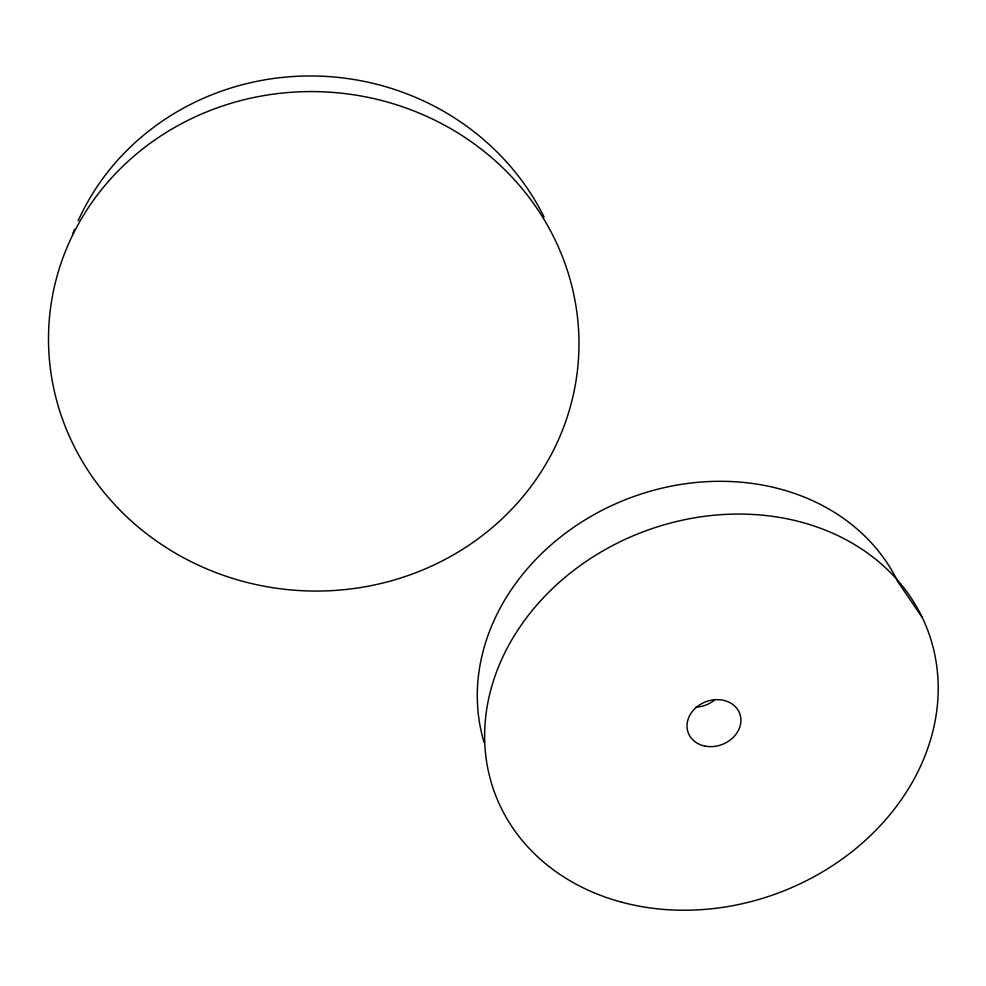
<?xml version="1.0" encoding="UTF-8"?>
<svg xmlns="http://www.w3.org/2000/svg" width="986" height="986" viewBox="0 0 986 986"><rect width="100%" height="100%" fill="white"/><g stroke="black" fill="none" stroke-linecap="round" stroke-linejoin="round"><path stroke-width="1.48" d="M922.132 617.298L897.95 581.9A222.466 187.833 -21 0 0 627.219 498.978A222.466 187.833 -21 0 0 484.163 742.68M714.702 699.912A26.437 22.296 -20.9 0 1 695.906 707.048M72.841 233.608A255.497 241.767 5.9 0 1 74.529 229.294M78.177 220.753A255.497 241.767 5.9 0 1 308.174 75.971A255.497 241.767 5.9 0 1 544.087 217.068M704.559 745.995A27.485 22.875 -20.7 0 0 740.535 716.44A27.485 22.875 -20.7 0 0 696.782 706.974A27.485 22.875 -20.7 0 0 704.559 745.995M118.024 508.147A265.32 249.643 4.4 0 0 566.617 418.853A265.32 249.643 4.4 0 0 256.57 96.948A265.32 249.643 4.4 0 0 118.024 508.147M621.463 902.128A231.279 192.825 -20.8 0 0 936.7 665.784A231.279 192.825 -20.8 0 0 576.07 568.614A231.279 192.825 -20.8 0 0 621.463 902.128"/></g></svg>
